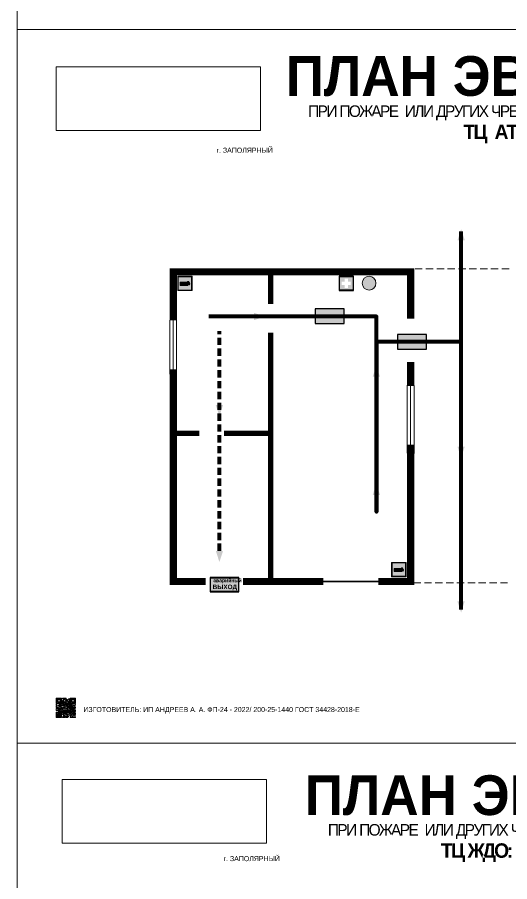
# Model space of a CAD drawing. Header units: millimetres. Extents: x 13114 to 67229, y 22859 to 38520.
# Drawn here: x 27609.6 to 27882.1, y 35478.4 to 35956.9 of the extents above; entities that cross this region are included whole.
import ezdxf

# ---------------------------------------------------------------- set-up
doc = ezdxf.new("R2010")
doc.units = ezdxf.units.MM
doc.linetypes.add('{ Wide Dash }', pattern=[12, 4, -2, 4, -2])
doc.layers.add('План_Штампы', color=7, linetype='Continuous')
doc.styles.add('обычный', font='arial.ttf')
picture_1 = doc.add_image_def('image1.jpg', size_in_pixel=(337, 105))

# ---------------------------------------------------------------- blocks, each defined once
blk = doc.blocks.new('QR')
at = {"lineweight": 0}
h = blk.add_hatch(color=256, dxfattribs=at)
h.dxf.hatch_style = 1
h.paths.add_polyline_path([(9241.16, 2687.38), (9242.01, 2687.38), (9242.01, 2687.83), (9241.59, 2687.83), (9241.59, 2688.68), (9239.45, 2688.68), (9239.45, 2688.25), (9239.86, 2688.25), (9239.86, 2687.83), (9240.29, 2687.83), (9240.29, 2688.25), (9241.16, 2688.25), (9241.16, 2687.83), (9240.29, 2687.83), (9240.29, 2687.38), (9239.45, 2687.38), (9239.45, 2685.22), (9238.57, 2685.22), (9238.57, 2684.8), (9239.02, 2684.8), (9239.02, 2684.37), (9238.13, 2684.37), (9238.13, 2683.92), (9239.02, 2683.92), (9239.02, 2683.5), (9239.44, 2683.5), (9239.44, 2682.64), (9239.87, 2682.64), (9239.87, 2682.18), (9239.44, 2682.18), (9239.44, 2682.64), (9238.13, 2682.64), (9238.13, 2681.76), (9237.71, 2681.76), (9237.71, 2682.64), (9238.13, 2682.64), (9238.13, 2683.07), (9237.27, 2683.07), (9237.27, 2683.51), (9237.71, 2683.51), (9237.71, 2684.37), (9238.13, 2684.37), (9238.13, 2685.22), (9237.71, 2685.22), (9237.71, 2684.8), (9237.28, 2684.8), (9237.28, 2684.38), (9235.98, 2684.38), (9235.98, 2683.92), (9236.4, 2683.92), (9236.4, 2683.49), (9236.84, 2683.49), (9236.84, 2683.07), (9236.4, 2683.07), (9236.4, 2682.64), (9235.98, 2682.64), (9235.98, 2681.76), (9237.29, 2681.76), (9237.29, 2681.33), (9239.43, 2681.33), (9239.43, 2681.76), (9240.74, 2681.76), (9240.74, 2683.05), (9239.87, 2683.05), (9239.87, 2683.5), (9240.29, 2683.5), (9240.29, 2683.91), (9240.74, 2683.91), (9240.74, 2684.81), (9240.29, 2684.81), (9240.29, 2684.79), (9240.29, 2684.37), (9239.45, 2684.37), (9239.45, 2684.8), (9239.87, 2684.8), (9239.87, 2685.21), (9240.74, 2685.21), (9240.74, 2686.1), (9240.29, 2686.1), (9240.29, 2685.64), (9239.86, 2685.64), (9239.86, 2686.95), (9240.29, 2686.95), (9240.29, 2686.52), (9240.74, 2686.52), (9240.74, 2686.1), (9241.16, 2686.1), (9241.16, 2686.53), (9241.59, 2686.53), (9241.59, 2686.1), (9242.02, 2686.1), (9242.02, 2685.21), (9241.59, 2685.21), (9241.59, 2686.1), (9241.16, 2686.1), (9241.16, 2685.21), (9240.74, 2685.21), (9240.74, 2684.81), (9242.89, 2684.81), (9242.89, 2685.22), (9242.47, 2685.22), (9242.47, 2686.11), (9242.89, 2686.11), (9242.89, 2686.52), (9242.46, 2686.52), (9242.46, 2686.95), (9242.89, 2686.95), (9242.89, 2686.52), (9243.32, 2686.52), (9243.32, 2688.26), (9242.9, 2688.26), (9242.9, 2687.83), (9242.47, 2687.83), (9242.47, 2687.38), (9242.01, 2687.38), (9242.01, 2686.94), (9241.16, 2686.94)])
h.paths.add_polyline_path([(9239.02, 2682.18), (9239.02, 2681.76), (9238.54, 2681.76), (9238.54, 2682.18)], flags=16)
h.paths.add_polyline_path([(9237.27, 2682.65), (9237.27, 2682.19), (9236.83, 2682.19), (9236.83, 2682.65)], flags=16)
h = blk.add_hatch(color=256, dxfattribs=at)
h.dxf.hatch_style = 1
h.paths.add_polyline_path([(9238.15, 2687.83), (9236.83, 2687.83), (9236.83, 2686.52), (9238.15, 2686.52)], flags=0)
h.paths.add_polyline_path([(9239.01, 2685.65), (9239.01, 2688.68), (9235.98, 2688.68), (9235.98, 2685.65)])
h.paths.add_polyline_path([(9236.41, 2686.1), (9236.41, 2688.26), (9238.56, 2688.26), (9238.56, 2686.1)], flags=16)
h.paths.add_polyline_path([(9236.83, 2686.52), (9236.83, 2687.83), (9238.15, 2687.83), (9238.15, 2686.52)], flags=0)
h = blk.add_hatch(color=256, dxfattribs=at)
h.dxf.hatch_style = 1
h.paths.add_polyline_path([(9243.32, 2686.11), (9242.89, 2686.11), (9242.89, 2685.64), (9243.32, 2685.64)])
h.paths.add_polyline_path([(9239.02, 2683.07), (9239.02, 2683.5), (9238.56, 2683.5), (9238.56, 2683.07)])
h.paths.add_polyline_path([(9236.4, 2684.8), (9236.4, 2685.22), (9235.98, 2685.22), (9235.98, 2684.8)])
h.paths.add_polyline_path([(9236.4, 2683.07), (9236.4, 2683.49), (9235.98, 2683.49), (9235.98, 2683.07)])
h = blk.add_hatch(color=256, dxfattribs=at)
h.dxf.hatch_style = 1
h.paths.add_polyline_path([(9238.15, 2686.52), (9238.15, 2687.83), (9236.83, 2687.83), (9236.83, 2686.52)])
h.paths.add_polyline_path([(9245.91, 2686.52), (9245.91, 2687.83), (9244.59, 2687.83), (9244.59, 2686.52)], flags=0)
h.paths.add_polyline_path([(9246.77, 2685.65), (9246.77, 2688.68), (9243.74, 2688.68), (9243.74, 2685.65)])
h.paths.add_polyline_path([(9244.17, 2686.1), (9244.17, 2688.26), (9246.32, 2688.26), (9246.32, 2686.1)], flags=16)
h.paths.add_polyline_path([(9244.59, 2686.52), (9244.59, 2687.83), (9245.91, 2687.83), (9245.91, 2686.52)], flags=0)
h = blk.add_hatch(color=256, dxfattribs=at)
h.dxf.hatch_style = 1
h.paths.add_polyline_path([(9240.75, 2681.76), (9240.75, 2681.35), (9241.17, 2681.35), (9241.17, 2681.76)])
h.paths.add_polyline_path([(9241.6, 2682.18), (9241.17, 2682.18), (9241.17, 2681.76), (9241.6, 2681.76)])
h.paths.add_polyline_path([(9242.47, 2681.34), (9242.47, 2682.19), (9242.02, 2682.19), (9242.02, 2681.76), (9241.6, 2681.76), (9241.6, 2681.34)])
h.paths.add_polyline_path([(9239.87, 2678.3), (9239.44, 2678.3), (9239.44, 2677.89), (9241.17, 2677.89), (9241.17, 2678.3), (9240.28, 2678.3), (9240.28, 2678.73), (9239.87, 2678.73)])
h.paths.add_polyline_path([(9240.75, 2678.73), (9240.75, 2679.19), (9240.28, 2679.19), (9240.28, 2678.73)])
h.paths.add_polyline_path([(9241.6, 2678.73), (9241.17, 2678.73), (9241.17, 2678.3), (9241.6, 2678.3)])
h.paths.add_polyline_path([(9242.02, 2678.3), (9241.6, 2678.3), (9241.6, 2677.89), (9242.48, 2677.89), (9242.48, 2678.31), (9242.9, 2678.31), (9242.9, 2678.73), (9242.02, 2678.73)])
h.paths.add_polyline_path([(9246.36, 2684.37), (9246.36, 2684.79), (9245.93, 2684.79), (9245.93, 2684.37)])
h.paths.add_polyline_path([(9246.78, 2685.2), (9246.36, 2685.2), (9246.36, 2684.79), (9246.78, 2684.79)])
h.paths.add_polyline_path([(9245.91, 2687.83), (9244.59, 2687.83), (9244.59, 2686.52), (9245.91, 2686.52)])
h = blk.add_hatch(color=256, dxfattribs=at)
h.dxf.hatch_style = 1
h.paths.add_polyline_path([(9243.32, 2682.64), (9243.32, 2683.07), (9244.62, 2683.07), (9244.62, 2684.37), (9243.74, 2684.37), (9243.74, 2684.8), (9244.62, 2684.8), (9244.62, 2684.37), (9245.48, 2684.37), (9245.48, 2685.22), (9243.32, 2685.22), (9243.32, 2683.5), (9242.89, 2683.5), (9242.89, 2683.06), (9242.01, 2683.06), (9242.01, 2683.91), (9242.47, 2683.91), (9242.47, 2683.5), (9242.89, 2683.5), (9242.89, 2684.38), (9241.59, 2684.38), (9241.59, 2683.91), (9240.74, 2683.91), (9240.74, 2683.05), (9241.59, 2683.05), (9241.59, 2682.64), (9242.47, 2682.64), (9242.47, 2682.19), (9242.91, 2682.19), (9242.91, 2681.34), (9242.48, 2681.34), (9242.48, 2680.91), (9242.91, 2680.91), (9242.91, 2679.17), (9243.75, 2679.17), (9243.75, 2678.73), (9244.2, 2678.73), (9244.2, 2678.3), (9243.75, 2678.3), (9243.75, 2677.88), (9246.78, 2677.88), (9246.78, 2678.3), (9246.35, 2678.3), (9246.35, 2679.19), (9245.48, 2679.19), (9245.48, 2678.31), (9245.05, 2678.31), (9245.05, 2678.73), (9244.62, 2678.73), (9244.62, 2679.19), (9244.2, 2679.19), (9244.2, 2679.61), (9245.05, 2679.61), (9245.05, 2680.46), (9245.48, 2680.46), (9245.48, 2681.34), (9245.04, 2681.34), (9245.04, 2681.76), (9244.63, 2681.76), (9244.63, 2682.19), (9244.21, 2682.19), (9244.21, 2681.76), (9243.32, 2681.76), (9243.32, 2682.19), (9244.21, 2682.19), (9244.21, 2682.64)])
h.paths.add_polyline_path([(9243.75, 2683.49), (9243.75, 2683.92), (9244.21, 2683.92), (9244.21, 2683.49)], flags=16)
h.paths.add_polyline_path([(9243.32, 2681.34), (9244.63, 2681.34), (9244.63, 2680.04), (9243.32, 2680.04)], flags=16)
h.paths.add_polyline_path([(9243.76, 2680.89), (9244.18, 2680.89), (9244.18, 2680.48), (9243.76, 2680.48)], flags=0)
h = blk.add_hatch(color=256, dxfattribs=at)
h.dxf.hatch_style = 1
h.paths.add_polyline_path([(9235.98, 2680.9), (9235.98, 2677.86), (9239.02, 2677.86), (9239.02, 2680.9)])
h.paths.add_polyline_path([(9238.57, 2680.48), (9238.57, 2678.32), (9236.41, 2678.32), (9236.41, 2680.48)], flags=16)
h.paths.add_polyline_path([(9238.15, 2680.05), (9238.15, 2678.74), (9236.83, 2678.74), (9236.83, 2680.05)], flags=0)
h = blk.add_hatch(color=256, dxfattribs=at)
h.dxf.hatch_style = 1
h.paths.add_polyline_path([(9238.15, 2680.05), (9236.83, 2680.05), (9236.83, 2678.74), (9238.15, 2678.74)])
h = blk.add_hatch(color=256, dxfattribs=at)
h.dxf.hatch_style = 1
h.paths.add_polyline_path([(9242.02, 2680.46), (9242.48, 2680.46), (9242.48, 2680.91), (9241.58, 2680.91), (9241.58, 2681.35), (9241.17, 2681.35), (9241.17, 2680.91), (9240.75, 2680.91), (9240.75, 2681.33), (9239.43, 2681.33), (9239.43, 2680.46), (9239.86, 2680.46), (9239.86, 2680.92), (9240.3, 2680.92), (9240.3, 2680.46), (9239.86, 2680.46), (9239.86, 2680.04), (9239.44, 2680.04), (9239.44, 2679.62), (9239.86, 2679.62), (9239.86, 2679.19), (9240.29, 2679.19), (9240.29, 2680.03), (9241.18, 2680.03), (9241.18, 2680.47), (9241.6, 2680.47), (9241.6, 2680.03), (9241.18, 2680.03), (9241.18, 2679.61), (9241.6, 2679.61), (9241.6, 2679.19), (9242.47, 2679.19), (9242.47, 2679.6), (9242.02, 2679.6)])
h = blk.add_hatch(color=256, dxfattribs=at)
h.dxf.hatch_style = 1
h.paths.add_polyline_path([(9244.18, 2680.48), (9244.18, 2680.89), (9243.76, 2680.89), (9243.76, 2680.48)])
h = blk.add_hatch(color=256, dxfattribs=at)
h.dxf.hatch_style = 1
h.paths.add_polyline_path([(9246.36, 2683.07), (9246.78, 2683.07), (9246.78, 2683.92), (9246.36, 2683.92), (9246.36, 2683.49), (9245.92, 2683.49), (9245.92, 2683.92), (9245.06, 2683.92), (9245.06, 2683.49), (9245.48, 2683.49), (9245.48, 2683.07), (9244.62, 2683.07), (9244.62, 2682.65), (9245.05, 2682.65), (9245.05, 2682.18), (9245.48, 2682.18), (9245.48, 2682.65), (9246.36, 2682.65)])
h.paths.add_polyline_path([(9246.78, 2682.18), (9246.36, 2682.18), (9246.36, 2681.75), (9245.92, 2681.75), (9245.92, 2682.18), (9245.48, 2682.18), (9245.48, 2681.34), (9245.48, 2681.34), (9245.94, 2681.34), (9245.94, 2680.91), (9246.36, 2680.91), (9246.36, 2681.34), (9246.78, 2681.34)])
h = blk.add_hatch(color=256, dxfattribs=at)
h.dxf.hatch_style = 1
h.paths.add_polyline_path([(9245.93, 2680.04), (9245.93, 2680.46), (9245.48, 2680.46), (9245.48, 2679.62), (9246.35, 2679.62), (9246.35, 2680.04)])
h.paths.add_polyline_path([(9246.78, 2680.04), (9246.78, 2680.46), (9246.35, 2680.46), (9246.35, 2680.04)])
h.paths.add_polyline_path([(9246.78, 2679.18), (9246.78, 2679.62), (9246.35, 2679.62), (9246.35, 2679.18)])
for points in [[(9237.71, 2685.22), (9238.13, 2685.22), (9238.13, 2684.37), (9237.71, 2684.37), (9237.71, 2683.51), (9237.27, 2683.51), (9237.27, 2683.07), (9238.13, 2683.07), (9238.13, 2682.64), (9237.71, 2682.64), (9237.71, 2681.76), (9238.13, 2681.76), (9238.13, 2682.64), (9239.44, 2682.64), (9239.44, 2683.5), (9239.02, 2683.5), (9239.02, 2683.07), (9238.56, 2683.07), (9238.56, 2683.5), (9239.02, 2683.5), (9239.02, 2683.92), (9238.13, 2683.92), (9238.13, 2684.37), (9239.02, 2684.37), (9239.02, 2684.8), (9238.57, 2684.8), (9238.57, 2685.22), (9239.45, 2685.22), (9239.45, 2687.38), (9240.29, 2687.38), (9240.29, 2687.83), (9239.86, 2687.83), (9239.86, 2688.25), (9239.45, 2688.25), (9239.45, 2688.68), (9241.59, 2688.68), (9241.59, 2687.83), (9242.01, 2687.83), (9242.01, 2687.38), (9242.47, 2687.38), (9242.47, 2687.83), (9242.9, 2687.83), (9242.9, 2688.26), (9243.32, 2688.26), (9243.32, 2686.52), (9242.89, 2686.52), (9242.89, 2686.11), (9243.32, 2686.11), (9243.32, 2685.64), (9242.89, 2685.64), (9242.89, 2686.11), (9242.47, 2686.11), (9242.47, 2685.22), (9242.89, 2685.22), (9242.89, 2684.81), (9240.74, 2684.81), (9240.74, 2683.91), (9241.59, 2683.91), (9241.59, 2684.38), (9242.89, 2684.38), (9242.89, 2683.5), (9242.47, 2683.5), (9242.47, 2683.91), (9242.01, 2683.91), (9242.01, 2683.06), (9242.89, 2683.06), (9242.89, 2683.5), (9243.32, 2683.5), (9243.32, 2685.22), (9245.48, 2685.22), (9245.48, 2684.37), (9244.62, 2684.37), (9244.62, 2683.07), (9245.48, 2683.07), (9245.48, 2683.49), (9245.06, 2683.49), (9245.06, 2683.92), (9245.92, 2683.92), (9245.92, 2683.49), (9246.36, 2683.49), (9246.36, 2683.92), (9246.78, 2683.92), (9246.78, 2683.07), (9246.36, 2683.07), (9246.36, 2682.65), (9245.48, 2682.65), (9245.48, 2682.18), (9245.92, 2682.18), (9245.92, 2681.75), (9246.36, 2681.75), (9246.36, 2682.18), (9246.78, 2682.18), (9246.78, 2681.34), (9246.36, 2681.34), (9246.36, 2680.91), (9245.94, 2680.91), (9245.94, 2681.34), (9245.48, 2681.34), (9245.48, 2680.46), (9245.93, 2680.46), (9245.93, 2680.04), (9246.35, 2680.04), (9246.35, 2680.46), (9246.78, 2680.46), (9246.78, 2680.04), (9246.78, 2680.04), (9246.35, 2680.04), (9246.35, 2679.62), (9246.78, 2679.62), (9246.78, 2679.18), (9246.35, 2679.18), (9246.35, 2678.3), (9246.78, 2678.3), (9246.78, 2677.88), (9243.75, 2677.88), (9243.75, 2678.3), (9244.2, 2678.3), (9244.2, 2678.73), (9243.75, 2678.73), (9243.75, 2679.17), (9242.91, 2679.17), (9242.91, 2680.91), (9242.48, 2680.91), (9242.48, 2680.46), (9242.02, 2680.46), (9242.02, 2679.6), (9242.47, 2679.6), (9242.47, 2679.19), (9241.6, 2679.19), (9241.6, 2679.61), (9241.18, 2679.61), (9241.18, 2680.03), (9240.29, 2680.03), (9240.29, 2679.19), (9240.75, 2679.19), (9240.75, 2678.73), (9240.28, 2678.73), (9240.28, 2678.3), (9241.17, 2678.3), (9241.17, 2678.73), (9241.6, 2678.73), (9241.6, 2678.3), (9242.02, 2678.3), (9242.02, 2678.73), (9242.9, 2678.73), (9242.9, 2678.31), (9242.48, 2678.31), (9242.48, 2677.89), (9241.6, 2677.89), (9241.6, 2678.3), (9241.17, 2678.3), (9241.17, 2677.89), (9239.44, 2677.89), (9239.44, 2678.3), (9239.87, 2678.3), (9239.87, 2678.73), (9240.28, 2678.73), (9240.28, 2679.19), (9240.29, 2679.19), (9239.86, 2679.19), (9239.86, 2679.62), (9239.44, 2679.62), (9239.44, 2680.04), (9239.86, 2680.04), (9239.86, 2680.46), (9239.43, 2680.46), (9239.43, 2681.33), (9237.29, 2681.33), (9237.29, 2681.76), (9235.98, 2681.76), (9235.98, 2682.64), (9236.4, 2682.64), (9236.4, 2683.07), (9235.98, 2683.07), (9235.98, 2683.49), (9236.4, 2683.49), (9236.4, 2683.92), (9235.98, 2683.92), (9235.98, 2684.38), (9237.28, 2684.38), (9237.28, 2684.8), (9237.71, 2684.8), (9237.71, 2685.22), (9237.92, 2685.22)], [(9240.74, 2685.21), (9239.87, 2685.21), (9239.87, 2684.8), (9239.45, 2684.8), (9239.45, 2684.37), (9240.29, 2684.37), (9240.29, 2684.79), (9240.29, 2684.81), (9240.74, 2684.81), (9240.74, 2685.21), (9239.87, 2685.21)], [(9240.74, 2686.1), (9240.74, 2686.52), (9240.29, 2686.52), (9240.29, 2686.95), (9239.86, 2686.95), (9239.86, 2685.64), (9240.29, 2685.64), (9240.29, 2686.1), (9240.74, 2686.1), (9240.74, 2686.52)], [(9244.62, 2684.37), (9244.62, 2684.8), (9243.74, 2684.8), (9243.74, 2684.37), (9244.62, 2684.37)], [(9240.74, 2683.05), (9240.74, 2681.76), (9239.43, 2681.76), (9239.43, 2681.33), (9240.75, 2681.33), (9240.75, 2681.35), (9240.75, 2680.91), (9241.17, 2680.91), (9241.17, 2681.35), (9241.58, 2681.35), (9241.58, 2680.91), (9242.48, 2680.91), (9242.48, 2681.34), (9242.91, 2681.34), (9242.91, 2682.19), (9242.47, 2682.19), (9242.47, 2682.64), (9241.59, 2682.64), (9241.59, 2683.05), (9240.74, 2683.05)], [(9239.86, 2680.46), (9239.86, 2680.92), (9240.3, 2680.92), (9240.3, 2680.46), (9239.86, 2680.46)], [(9240.74, 2683.91), (9240.29, 2683.91), (9240.29, 2683.5), (9239.87, 2683.5), (9239.87, 2683.05), (9240.74, 2683.05), (9240.74, 2683.91)], [(9241.6, 2681.76), (9242.02, 2681.76), (9242.02, 2682.19), (9242.47, 2682.19), (9242.47, 2681.34), (9241.6, 2681.34), (9241.6, 2681.76)], [(9244.62, 2683.07), (9243.32, 2683.07), (9243.32, 2682.64), (9244.21, 2682.64), (9244.21, 2682.19), (9243.32, 2682.19), (9243.32, 2681.76), (9244.21, 2681.76), (9244.21, 2682.19), (9244.63, 2682.19), (9244.63, 2681.76), (9245.04, 2681.76), (9245.04, 2681.34), (9245.48, 2681.34)], [(9245.48, 2680.46), (9245.05, 2680.46), (9245.05, 2679.61), (9244.2, 2679.61), (9244.2, 2679.19), (9244.62, 2679.19), (9244.62, 2678.73), (9245.05, 2678.73), (9245.05, 2678.31), (9245.48, 2678.31), (9245.48, 2679.19), (9246.35, 2679.19), (9246.35, 2679.07)], [(9245.48, 2682.18), (9245.05, 2682.18), (9245.05, 2682.65), (9244.62, 2682.65), (9244.62, 2683.07)], [(9245.48, 2682.18), (9245.48, 2681.34)], [(9246.35, 2679.62), (9245.48, 2679.62), (9245.48, 2680.46)], [(9245.48, 2680.46), (9245.48, 2679.62), (9246.35, 2679.62), (9246.35, 2680.04), (9245.93, 2680.04), (9245.93, 2680.46), (9245.48, 2680.46), (9245.48, 2679.62)], [(9246.35, 2679.62), (9246.35, 2679.18)]]:
    blk.add_lwpolyline(points, dxfattribs=at)
for points in [[(9235.98, 2685.65), (9239.01, 2685.65), (9239.01, 2688.68), (9235.98, 2688.68)], [(9235.98, 2684.8), (9236.4, 2684.8), (9236.4, 2685.22), (9235.98, 2685.22)], [(9236.41, 2688.26), (9238.56, 2688.26), (9238.56, 2686.1), (9236.41, 2686.1)], [(9236.83, 2687.83), (9238.15, 2687.83), (9238.15, 2686.52), (9236.83, 2686.52)], [(9240.29, 2687.83), (9241.16, 2687.83), (9241.16, 2688.25), (9240.29, 2688.25)], [(9240.29, 2688.25), (9241.16, 2688.25), (9241.16, 2687.83), (9240.29, 2687.83)], [(9241.16, 2686.1), (9240.74, 2686.1), (9240.74, 2685.21), (9241.16, 2685.21)], [(9242.01, 2687.38), (9241.16, 2687.38), (9241.16, 2686.94), (9242.01, 2686.94)], [(9241.16, 2687.38), (9242.01, 2687.38), (9242.01, 2686.94), (9241.16, 2686.94)], [(9241.16, 2686.53), (9241.59, 2686.53), (9241.59, 2686.1), (9241.16, 2686.1)], [(9241.59, 2686.1), (9242.02, 2686.1), (9242.02, 2685.21), (9241.59, 2685.21)], [(9242.89, 2686.52), (9242.46, 2686.52), (9242.46, 2686.95), (9242.89, 2686.95)], [(9243.74, 2685.65), (9246.77, 2685.65), (9246.77, 2688.68), (9243.74, 2688.68)], [(9244.17, 2688.26), (9246.32, 2688.26), (9246.32, 2686.1), (9244.17, 2686.1)], [(9244.59, 2687.83), (9245.91, 2687.83), (9245.91, 2686.52), (9244.59, 2686.52)], [(9245.93, 2684.79), (9246.36, 2684.79), (9246.36, 2684.37), (9245.93, 2684.37)], [(9246.36, 2685.2), (9246.78, 2685.2), (9246.78, 2684.79), (9246.36, 2684.79)], [(9235.98, 2677.86), (9239.02, 2677.86), (9239.02, 2680.9), (9235.98, 2680.9)], [(9236.4, 2683.07), (9236.84, 2683.07), (9236.84, 2683.49), (9236.4, 2683.49)], [(9236.41, 2680.48), (9238.57, 2680.48), (9238.57, 2678.32), (9236.41, 2678.32)], [(9236.83, 2682.19), (9237.27, 2682.19), (9237.27, 2682.65), (9236.83, 2682.65)], [(9236.83, 2680.05), (9238.15, 2680.05), (9238.15, 2678.74), (9236.83, 2678.74)], [(9238.54, 2682.18), (9239.02, 2682.18), (9239.02, 2681.76), (9238.54, 2681.76)], [(9239.44, 2682.64), (9239.87, 2682.64), (9239.87, 2682.18), (9239.44, 2682.18)], [(9240.75, 2681.76), (9241.17, 2681.76), (9241.17, 2681.35), (9240.75, 2681.35)], [(9241.17, 2682.18), (9241.6, 2682.18), (9241.6, 2681.76), (9241.17, 2681.76)], [(9241.18, 2680.03), (9241.6, 2680.03), (9241.6, 2680.47), (9241.18, 2680.47)], [(9243.32, 2680.04), (9244.63, 2680.04), (9244.63, 2681.34), (9243.32, 2681.34)], [(9243.75, 2683.92), (9244.21, 2683.92), (9244.21, 2683.49), (9243.75, 2683.49)], [(9243.76, 2680.89), (9244.18, 2680.89), (9244.18, 2680.48), (9243.76, 2680.48)]]:
    blk.add_lwpolyline(points, close=True, dxfattribs=at)
blk = doc.blocks.new('A$C7B4425F7')
at = {"true_color": 0xffffff}
blk.add_hatch(color=7, dxfattribs=at).paths.add_polyline_path([(0, 0), (-16, 0), (-16, -8), (0, -8)])
h = blk.add_hatch(color=126)
h.paths.add_polyline_path([(-0.2, -0.2), (-15.8, -0.2), (-15.8, -7.8), (-0.2, -7.8)])
h.paths.add_polyline_path([(-11.76, -2.03), (-11.76, -3.66), (-11.17, -3.66, -0.568275), (-11.17, -6.18), (-12.58, -6.18), (-12.58, -2.03)], flags=16)
h.paths.add_polyline_path([(-13.33, -4.12, -0.495768), (-13.59, -6.18), (-15.03, -6.18), (-15.03, -2.03), (-13.59, -2.03, -0.487973)], flags=16)
h.paths.add_polyline_path([(-10.25, -2.03), (-9.48, -2.03), (-9.48, -6.18), (-10.25, -6.18)], flags=16)
h.paths.add_polyline_path([(-13.84, -3.69), (-14.24, -3.69), (-14.24, -3.03), (-13.9, -3.03, -0.692621)], flags=0)
h.paths.add_polyline_path([(-9.15, -2.03), (-8.4, -2.03), (-8.04, -3.07), (-7.68, -2.03), (-6.93, -2.03), (-7.64, -4.1), (-6.93, -6.18), (-7.68, -6.18), (-8.04, -5.14), (-8.4, -6.18), (-9.15, -6.18), (-8.44, -4.1)], flags=16)
h.paths.add_polyline_path([(-11.76, -4.46), (-11.42, -4.46, -0.692621), (-11.36, -5.12), (-11.76, -5.12)], flags=0)
h.paths.add_polyline_path([(-13.9, -5.2), (-14.24, -5.2), (-14.24, -4.55), (-13.84, -4.55, -0.708038)], flags=0)
edge = h.paths.add_edge_path(flags=16)
edge.add_ellipse((-5.51, -4.08), major_axis=(0, 2.05), ratio=0.586184, start_angle=0, end_angle=360)
edge = h.paths.add_edge_path(flags=0)
edge.add_ellipse((-5.51, -4.08), major_axis=(0, 1.14), ratio=0.454828, start_angle=0, end_angle=360)
h.paths.add_polyline_path([(-4.13, -4.96, 0.377264), (-3.48, -4.52, 0.0555), (-3.16, -2.03), (-1.66, -2.03), (-1.66, -4.96), (-0.96, -4.96), (-0.96, -7.01), (-1.75, -7.01), (-1.75, -6.18), (-3.3, -6.18), (-3.3, -7.02), (-4.13, -7.02)], flags=16)
h.paths.add_polyline_path([(-2.73, -2.91), (-2.28, -2.91), (-2.28, -4.96), (-3.05, -4.96, 0.079136)], flags=0)
at = {"color": 126}
blk.add_lwpolyline([(-16, -8), (0, -8), (0, 0), (-16, 0)], close=True, dxfattribs=at)
blk = doc.blocks.new('A$C3AD82952')
at = {"true_color": 0xf5f5ff}
h = blk.add_hatch(color=7, dxfattribs=at)
h.dxf.hatch_style = 1
h.paths.add_polyline_path([(8.21, 8.73, 0.414214), (7.89, 9.05), (7.22, 9.05), (7.22, 9.92), (7.59, 9.92, 1), (7.57, 10.36), (7.22, 10.36), (7.22, 10.6), (6.43, 10.6), (6.43, 10.36), (6.01, 10.36), (4.74, 9.59), (4.74, 8.69), (4.98, 8.73), (4.98, 9.26), (6.12, 9.91), (6.43, 9.91), (6.43, 9.05), (5.76, 9.05, 0.414214), (5.44, 8.73), (5.44, 2.2), (8.21, 2.2)], flags=0)
h.paths.add_polyline_path([(12.8, 12.8), (0, 12.8), (0, 0), (12.8, 0)])
h.paths.add_polyline_path([(0.51, 12.29), (12.29, 12.29), (12.29, 0.51), (0.51, 0.51)], flags=16)
h.paths.add_polyline_path([(4.74, 9.59), (6.01, 10.36), (6.43, 10.36), (6.43, 10.6), (7.22, 10.6), (7.22, 10.36), (7.59, 10.36, -0.94586), (7.59, 9.92), (7.22, 9.92), (7.22, 9.05), (7.89, 9.05, -0.414214), (8.21, 8.73), (8.21, 2.2), (5.44, 2.2), (5.44, 8.73, -0.414214), (5.76, 9.05), (6.43, 9.05), (6.43, 9.91), (6.12, 9.91), (4.98, 9.26), (4.98, 8.73), (4.74, 8.69)], flags=0)
h = blk.add_hatch(color=242)
h.dxf.hatch_style = 1
h.paths.add_polyline_path([(12.29, 12.29), (0.51, 12.29), (0.51, 0.51), (12.29, 0.51)])
h.paths.add_polyline_path([(4.74, 8.69), (4.74, 9.59), (6.01, 10.36), (6.43, 10.36), (6.43, 10.6), (7.22, 10.6), (7.22, 10.36), (7.59, 10.36, -0.94586), (7.59, 9.92), (7.22, 9.92), (7.22, 9.05), (7.89, 9.05, -0.414214), (8.21, 8.73), (8.21, 2.2), (5.44, 2.2), (5.44, 8.73, -0.414214), (5.76, 9.05), (6.43, 9.05), (6.43, 9.91), (6.12, 9.91), (4.98, 9.26), (4.98, 8.73)], flags=16)
h = blk.add_hatch(color=7, dxfattribs=at)
h.dxf.hatch_style = 1
h.paths.add_polyline_path([(8.21, 8.73, 0.414214), (7.89, 9.05), (7.22, 9.05), (7.22, 9.92), (7.59, 9.92, 1), (7.57, 10.36), (7.22, 10.36), (7.22, 10.6), (6.43, 10.6), (6.43, 10.36), (6.01, 10.36), (4.74, 9.59), (4.74, 8.69), (4.98, 8.73), (4.98, 9.26), (6.12, 9.91), (6.43, 9.91), (6.43, 9.05), (5.76, 9.05, 0.414214), (5.44, 8.73), (5.44, 2.2), (8.21, 2.2)])
at = {"color": 242, "lineweight": 5}
for p, q in [((0, 0), (0, 12.8)), ((0, 12.8), (12.8, 12.8)), ((6.01, 10.36), (4.74, 9.59)), ((4.74, 9.59), (4.74, 8.69)), ((4.74, 8.69), (4.98, 8.73)), ((4.98, 9.26), (6.12, 9.91)), ((4.98, 8.73), (4.98, 9.26)), ((5.44, 2.2), (5.44, 8.73)), ((5.76, 9.05), (6.43, 9.05)), ((6.01, 10.36), (6.43, 10.36)), ((6.12, 9.91), (6.43, 9.91)), ((7.22, 10.6), (6.43, 10.6)), ((6.43, 10.6), (6.43, 10.36)), ((6.43, 9.91), (6.43, 9.05)), ((7.22, 10.36), (7.22, 10.6)), ((7.59, 10.36), (7.22, 10.36)), ((7.22, 9.05), (7.22, 9.92)), ((7.59, 9.92), (7.22, 9.92)), ((7.89, 9.05), (7.22, 9.05)), ((8.21, 2.2), (8.21, 8.73)), ((12.8, 0), (12.8, 12.8)), ((0, 0), (12.8, 0)), ((5.44, 2.2), (8.21, 2.2))]:
    blk.add_line(p, q, dxfattribs=at)
blk.add_lwpolyline([(0.51, 12.29), (12.29, 12.29), (12.29, 0.51), (0.51, 0.51)], close=True, dxfattribs=at)
for centre, radius, start, end in [((5.76, 8.73), 0.32, 90, 180), ((7.58, 10.14), 0.223, 273.18746, 86.81254), ((7.89, 8.73), 0.32, 0, 90)]:
    blk.add_arc(centre, radius, start, end, dxfattribs=at)
blk = doc.blocks.new('A$C18900ED3')
h = blk.add_hatch(color=126)
h.paths.add_polyline_path([(-0.18, -0.18), (-7.02, -0.18), (-7.02, -7.02), (-0.18, -7.02)])
h.paths.add_polyline_path([(-5.89, -4.46), (-5.89, -2.77), (-4.46, -2.77), (-4.46, -1.31), (-2.77, -1.31), (-2.77, -2.77), (-1.33, -2.77), (-1.33, -4.46), (-2.77, -4.46), (-2.77, -5.89), (-4.46, -5.89), (-4.46, -4.46)], flags=16)
at = {"color": 126}
for p, q in [((-7.2, 0), (-7.2, -7.2)), ((0, 0), (-7.2, 0)), ((0, -7.2), (0, 0)), ((-7.02, -7.02), (-7.02, -0.18)), ((-7.02, -0.18), (-0.18, -0.18)), ((-0.18, -0.18), (-0.18, -7.02)), ((-7.2, -7.2), (0, -7.2)), ((-0.18, -7.02), (-7.02, -7.02))]:
    blk.add_line(p, q, dxfattribs=at)
blk = doc.blocks.new('A$C7B8C2D5B')
at = {"lineweight": 0}
h = blk.add_hatch(color=5, dxfattribs=at)
h.dxf.hatch_style = 1
h.paths.add_polyline_path([(1.4, -3.02, 1), (-2.11, -3.02, 1)])
at = {"color": 5, "lineweight": 0}
blk.add_circle((-0.36, -3.02), 1.75, dxfattribs=at)
blk = doc.blocks.new('A$C41C009D9')
at = {"true_color": 0xffffff}
blk.add_hatch(color=7, dxfattribs=at).paths.add_polyline_path([(0, 8), (-16, 8), (-16, 0), (0, 0)])
h = blk.add_hatch(color=126)
h.dxf.hatch_style = 1
h.paths.add_polyline_path([(-15.8, 7.8), (-15.8, 0.2), (-0.2, 0.2), (-0.2, 7.8)])
at = {"color": 126}
for points in [[(-16, 0), (0, 0), (0, 8), (-16, 8)], [(-16, 0), (0, 0), (0, 8), (-16, 8)], [(-15.8, 7.8), (-0.2, 7.8), (-0.2, 0.2), (-15.8, 0.2)]]:
    blk.add_lwpolyline(points, close=True, dxfattribs=at)
at = {"color": 7, "true_color": 0xffffff, "insert": (-15.8, 7.3), "char_height": 2.5, "width": 15.5999, "attachment_point": 1, "style": 'обычный'}
blk.add_mtext('\\pi1.6133;{\\fArial|b1|i0|c204|p34;\\H0.8x;\\W0.8;аварийный\\H1.25x;\\W1;\\P\\pi1.2327;ВЫХОД}', dxfattribs=at)
blk = doc.blocks.new('A$C32E8229D')
at = {"true_color": 0xffffff}
blk.add_hatch(color=7, dxfattribs=at).paths.add_polyline_path([(0, 0), (0, -8), (16, -8), (16, 0)])
h = blk.add_hatch(color=126)
h.paths.add_polyline_path([(0.2, -0.2), (15.8, -0.2), (15.8, -7.8), (0.2, -7.8)])
h.paths.add_polyline_path([(13.49, -2.05), (12.08, -2.05), (11.37, -2.63, 0.162397), (11.29, -2.84), (11.29, -3.63), (10.35, -3.63), (10.35, -4.05), (11.68, -4.05), (11.68, -3.48), (12.26, -4.28), (11.29, -5.1), (11.29, -6.78), (11.85, -6.78), (11.85, -5.44), (12.8, -4.64), (12.8, -5.94), (14.46, -5.94), (14.46, -5.39), (13.45, -5.39), (13.45, -3.97), (12.46, -2.59), (13.15, -2.59), (13.69, -3.34), (14.18, -3)], flags=16)
h.paths.add_polyline_path([(10.74, -1.82, 1), (11.8, -1.82, 1)], flags=16)
h.paths.add_polyline_path([(9.39, -3.59), (5.99, -3.59), (6.56, -3.03), (5.91, -3.03), (5.1, -3.83), (5.91, -4.64), (6.56, -4.64), (5.99, -4.09), (9.39, -4.09)], flags=16)
h.paths.add_polyline_path([(4.29, -1.08), (1.72, -1.08), (1.72, -6.6), (4.29, -6.6)], flags=16)
at = {"color": 126}
blk.add_lwpolyline([(16, -8), (0, -8), (0, 0), (16, 0)], close=True, dxfattribs=at)

msp = doc.modelspace()

# ---------------------------------------------------------------- linework, layer by layer
at = {"color": 5, "lineweight": 0}
for points in [[(27609.6, 35950.08), (28209.6, 35950.08), (28209.6, 36345.08), (27609.6, 36345.08)], [(27609.6, 35555.08), (28209.6, 35555.08), (28209.6, 35950.08), (27609.6, 35950.08)], [(27609.6, 35160.08), (28209.6, 35160.08), (28209.6, 35555.08), (27609.6, 35555.08)]]:
    msp.add_lwpolyline(points, close=True, dxfattribs=at)
at = {"color": 126, "lineweight": 100, "true_color": 0x008754}
for points in [[(27855.05, 35838.31), (27855.05, 35629.04)], [(27855.05, 35777.19), (27808.27, 35777.19), (27808.27, 35683.12), (27808.27, 35791.3), (27715.6, 35791.3)]]:
    msp.add_lwpolyline(points, dxfattribs=at)
at = {"lineweight": 100}
for points, const_width in [([(27695.91, 35789.14), (27695.91, 35815.99), (27827.23, 35815.99), (27827.23, 35789.99)], 4), ([(27749.73, 35815.72), (27749.73, 35798.13)], 3), ([(27749.73, 35782.31), (27749.73, 35643.55)], 3), ([(27827.23, 35765.98), (27827.23, 35752.74)], 4), ([(27713.88, 35644.59), (27695.91, 35644.59), (27695.91, 35762.06)], 4), ([(27710.28, 35726.54), (27697.07, 35726.54)], 3), ([(27749.73, 35726.54), (27723.99, 35726.54)], 3), ([(27827.23, 35720.38), (27827.23, 35644.59), (27809.37, 35644.59)], 4), ([(27778.99, 35644.59), (27734.42, 35644.59)], 4)]:
    msp.add_lwpolyline(points, dxfattribs=dict(at, const_width=const_width))
at = {"linetype": '{ Wide Dash }', "lineweight": 0}
for points in [[(27829.7, 35817.72), (27881.76, 35817.72)], [(27880.87, 35643.88), (27828.27, 35643.88)]]:
    msp.add_lwpolyline(points, dxfattribs=at)
at = {"lineweight": 0}
for points in [[(27694.02, 35789.2), (27694.02, 35759.36)], [(27695.91, 35789.14), (27695.91, 35759.29)], [(27697.75, 35789.26), (27697.75, 35759.42)], [(27825.33, 35753.21), (27825.33, 35715.58)], [(27827.23, 35752.74), (27827.23, 35715.12)], [(27829.15, 35753.05), (27829.15, 35715.42)]]:
    msp.add_lwpolyline(points, dxfattribs=at)
at = {"color": 126, "linetype": '{ Wide Dash }', "lineweight": 100, "true_color": 0x008754}
msp.add_lwpolyline([(27721.47, 35661.52), (27721.47, 35783.04)], dxfattribs=at)
at = {"lineweight": 0, "const_width": 1}
msp.add_lwpolyline([(27809.37, 35644.59), (27772.26, 35644.59)], dxfattribs=at)
at = {"layer": 'План_Штампы', "color": 126, "true_color": 0x008754}
for points in [[(27857.19, 35833.44), (27853.18, 35833.45), (27855.17, 35839.61)], [(27740.54, 35789.23), (27740.55, 35793.25), (27746.71, 35791.26)], [(27810.28, 35757.89), (27806.26, 35757.9), (27808.25, 35764.06)], [(27719.41, 35742.24), (27723.43, 35742.23), (27721.44, 35736.07)], [(27853.13, 35719.24), (27857.15, 35719.23), (27855.16, 35713.07)], [(27810.28, 35692.49), (27806.26, 35692.5), (27808.25, 35698.66)], [(27719.41, 35661.52), (27723.43, 35661.51), (27721.44, 35655.34)], [(27853.13, 35633.58), (27857.15, 35633.57), (27855.16, 35627.41)]]:
    msp.add_solid(points, dxfattribs=at)

# ---------------------------------------------------------------- block references
at = {"rotation": 270}
for name, p, xscale, yscale, zscale in [('A$C3AD82952', (27698.38, 35813.59), 0.625, 0.625, 0.625), ('A$C18900ED3', (27795.6, 35805.61), 1.111111111007631, 1.111111111007631, 1.111111111007631), ('A$C7B8C2D5B', (27810.82, 35808.91), 2.177419353276491, 2.177419353276491, 2.177419353276491), ('A$C3AD82952', (27816.71, 35655.14), 0.625, 0.625, 0.625)]:
    msp.add_blockref(name, p, dxfattribs=dict(at, xscale=xscale, yscale=yscale, zscale=zscale))
msp.add_blockref('A$C41C009D9', (27732.25, 35638.86))
at = {"color": 22, "lineweight": 100, "true_color": 0xbb1e10}
msp.add_blockref('QR', (18395.11, 32891.35), dxfattribs=at)
at = {"layer": 'План_Штампы', "color": 126, "true_color": 0x008754, "xscale": -1}
msp.add_blockref('A$C32E8229D', (27790.39, 35795.41), dxfattribs=at)
at = {"layer": 'План_Штампы'}
msp.add_blockref('A$C7B4425F7', (27836.05, 35781.25), dxfattribs=at)

# ---------------------------------------------------------------- texts
at = {"lineweight": 0, "style": 'обычный'}
for s, insert, char_height, width, attachment_point in [('{\\fProxima Nova Rg|b1|i0|c204|p2;ПЛАН ЭВАКУАЦИИ}', (27758.09, 35935.37), 22, 493.8901, 1), ('\\pi-8.4,l8.4,t8.4;{\\fProxima Nova Rg|b0|i0|c204|p2;г. ЗАПОЛЯРНЫЙ\\H1.6404x; }', (27735.38, 35883.26), 2.8, 126.6484, 5), ('\\pi-8.4,l8.4,t8.4;{\\fProxima Nova Rg|b0|i0|c204|p2;ИЗГОТОВИТЕЛЬ: ИП АНДРЕЕВ А. А.\\fProxima Nova Rg|b0|i0|c0|p2; \\fProxima Nova Rg|b0|i0|c204|p2;ФП-24 - 2022/ 200-25-1440 ГОСТ 34428-2018-Е\\H1.2266x; }', (27722.6, 35573.28), 2.8, 191.3484, 5), ('{\\fProxima Nova Rg|b1|i0|c204|p2;ПЛАН ЭВАКУАЦИИ}', (27768.62, 35537.28), 22, 493.8901, 1), ('\\pi-8.4,l8.4,t8.4;{\\fProxima Nova Rg|b0|i0|c204|p2;г. ЗАПОЛЯРНЫЙ\\H1.6404x; }', (27739.27, 35491.15), 2.8, 126.6484, 5)]:
    msp.add_mtext(s, dxfattribs=dict(at, insert=insert, char_height=char_height, width=width, attachment_point=attachment_point))
at = {"color": 0, "lineweight": 0, "char_height": 8, "width": 449.2158, "attachment_point": 5, "style": 'обычный'}
for s, insert in [('{\\fArial Black|b1|i0|c204|p34;\\H2x;\\T0.85;  \\fArial Narrow|b0|i0|c204|p34;\\H0.8x;\\W0.9;\\P\\fProxima Nova Rg|b0|i0|c204|p2;\\H0.5x;\\W1;\\C256;ПРИ ПОЖАРЕ  ИЛИ ДРУГИХ ЧРЕЗВЫЧАЙНЫХ СИТУАЦИЯХ  ИЗ ПОМЕЩЕНИЙ \\fProxima Nova Rg|b1|i0|c204|p2;\\H1.25x;\\PТЦ  АТО: ЗДАНИЕ  КРП}', (27907.98, 35908.3)), ('{\\fArial Black|b1|i0|c204|p34;\\H2x;\\T0.85;  \\fArial Narrow|b0|i0|c204|p34;\\H0.8x;\\W0.9;\\P\\fProxima Nova Rg|b0|i0|c204|p2;\\H0.5x;\\W1;\\C256;ПРИ ПОЖАРЕ  ИЛИ ДРУГИХ ЧРЕЗВЫЧАЙНЫХ СИТУАЦИЯХ  ИЗ ПОМЕЩЕНИЙ \\fProxima Nova Rg|b1|i0|c204|p2;\\H1.25x;\\PТЦ ЖДО: ЛОКОМОТИВНОЕ ДЕПО}', (27918.89, 35510.48))]:
    msp.add_mtext(s, dxfattribs=dict(at, insert=insert))

# ---------------------------------------------------------------- pictures from other files: only their frames are drawn
at = {"color": 7, "lineweight": 0, "true_color": 0xf5f5ff}
image = msp.add_image(picture_1, insert=(27631.08, 35894.16), size_in_units=(113.11, 35.24), dxfattribs=at)
image.dxf.flags = 7
image = msp.add_image(picture_1, insert=(27634.45, 35499.73), size_in_units=(113.11, 35.24), dxfattribs=at)
image.dxf.flags = 7

doc.saveas('drawing.dxf')
